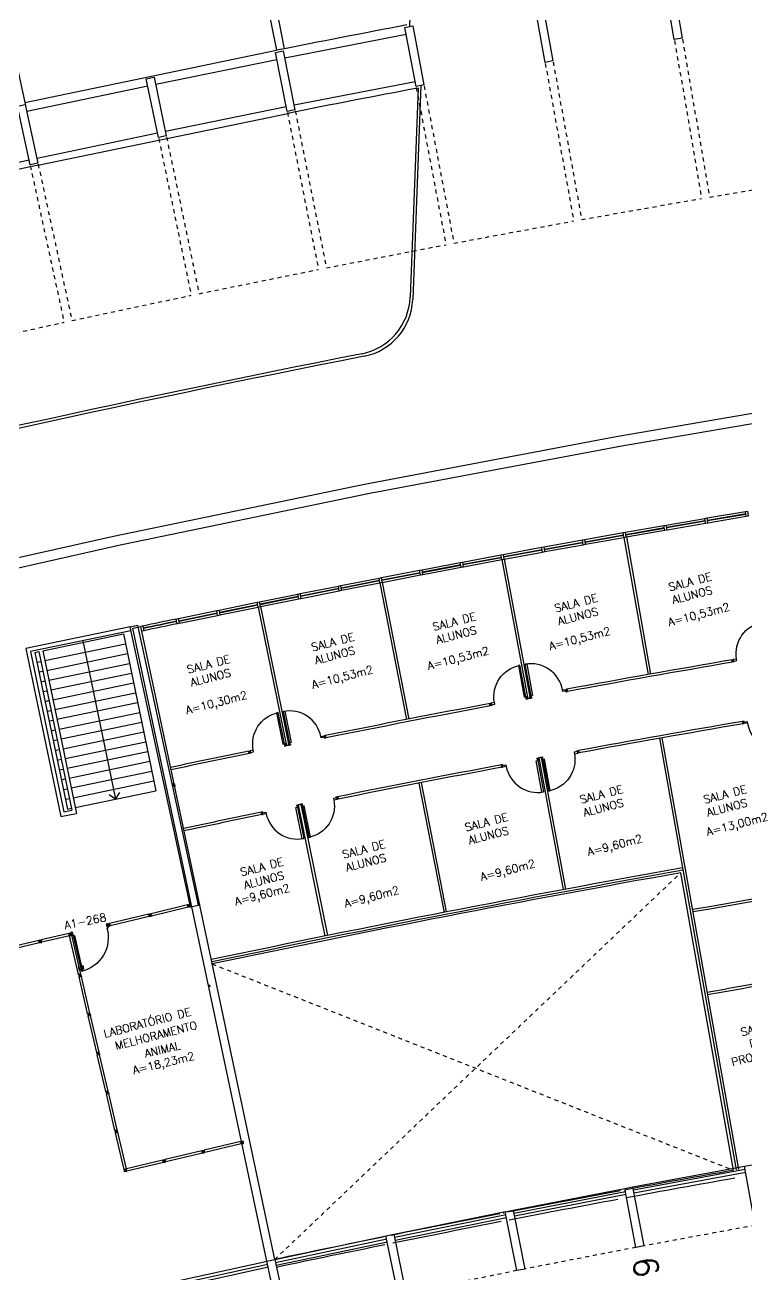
# Model space of a CAD drawing. Extents: x 26 to 324, y 73 to 188.
# Drawn here: x 98.54 to 116.57, y 97.77 to 129.01 of the extents above; entities that cross this region are included whole.
import ezdxf

# ---------------------------------------------------------------- set-up
doc = ezdxf.new("R2010")
doc.units = 0
doc.header["$LTSCALE"] = 0.01
doc.header["$MEASUREMENT"] = 0
doc.linetypes.add('HIDDEN', pattern=[0.375, 0.25, -0.125])
doc.linetypes.add('HIDDEN2', pattern=[0.1875, 0.125, -0.0625])
doc.layers.get('0').update_dxf_attribs({"linetype": 'CONTINUOUS'})
doc.layers.get('DEFPOINTS').update_dxf_attribs({"linetype": 'CONTINUOUS'})
for name, color, linetype in [('ALV', 2, 'CONTINUOUS'), ('AR-ALV-C', 2, 'CONTINUOUS'), ('AR-DIVISORIA', 2, 'CONTINUOUS'), ('AR-ESQ', 2, 'CONTINUOUS'), ('AR-PIS-V', 1, 'CONTINUOUS'), ('AR-PORTAS', 1, 'CONTINUOUS'), ('AR-PRJ', 1, 'HIDDEN'), ('BANC', 2, 'CONTINUOUS'), ('DIV', 2, 'CONTINUOUS'), ('ESC', 1, 'CONTINUOUS'), ('ESQ', 1, 'CONTINUOUS'), ('ESTR', 3, 'CONTINUOUS'), ('montante-c', 2, 'CONTINUOUS'), ('montante-v', 1, 'CONTINUOUS'), ('mov', 1, 'CONTINUOUS'), ('NOPILAR1', 2, 'CONTINUOUS'), ('PISO', 1, 'CONTINUOUS'), ('PORTA-C', 2, 'CONTINUOUS'), ('PROJ', 1, 'HIDDEN2'), ('TEXTO', 2, 'CONTINUOUS'), ('TEXTO-ENDEREÇO', 2, 'CONTINUOUS'), ('USO1', 2, 'CONTINUOUS'), ('vidro', 2, 'CONTINUOUS'), ('ÁREA', 2, 'CONTINUOUS')]:
    doc.layers.add(name, color=color, linetype=linetype)
doc.styles.add('1', font='romans.shx')
doc.styles.add('NOPILAR', font='simplex.shx', dxfattribs={"height": 0.6})
doc.styles.add('UNB-100', font='simplex.shx', dxfattribs={"height": 0.2})
doc.styles.add('UNB-100-1', font='simplex.shx', dxfattribs={"height": 0.2})
doc.dimstyles.new('1-600', dxfattribs={"dimtxt": 1.1, "dimasz": 2.5, "dimexe": 2, "dimexo": 4, "dimgap": 0.2, "dimtad": 1, "dimdec": 0, "dimzin": 4, "dimdsep": 46, "dimlunit": 6, "dimtxsty": '1', "dimblk1": 'NONE', "dimblk2": 'NONE', "dimsah": 1, "dimcen": 0, "dimclrd": 2, "dimclre": 2, "dimclrt": 2, "dimadec": 0, "dimazin": 0, "dimtfac": 1, "dimtdec": 0, "dimtmove": 2, "dimatfit": 3, "dimldrblk": 'NONE', "dimfxl": 0, "dimtolj": 1, "dimtzin": 0, "dimarcsym": 0})

# ---------------------------------------------------------------- blocks, each defined once
blk = doc.blocks.new('PILAR-SLC')
for points in [[(0.197, -42.97), (0.197, -44.47), (-0.003, -44.47), (-0.003, -42.97)], [(0.197, -72.501), (0.197, -74.001), (-0.003, -74.001), (-0.003, -72.501)]]:
    blk.add_lwpolyline(points, close=True)
blk = doc.blocks.new('DIVMT-SLC')
for p, q in [((-0.03, 0.03), (-0.03, 0.006)), ((-0.008, 0.03), (-0.03, 0.03)), ((-0.0185, 0.006), (-0.03, 0.006)), ((-0.0185, -0.006), (-0.0185, 0.006)), ((-0.008, 0.03), (-0.008, 0.02)), ((-0.008, 0.02), (0.008, 0.02)), ((-0.0051, 0), (0.0051, 0)), ((0.0051, 0), (-0.0051, 0)), ((-0.0051, 0), (0.0051, 0)), ((0, -0.0051), (0, 0.0051)), ((0, 0.0051), (0, -0.0051)), ((0.008, 0.03), (0.008, 0.02)), ((0.008, 0.03), (0.03, 0.03)), ((0.0205, 0.006), (0.03, 0.006)), ((0.0205, -0.006), (0.0205, 0.006)), ((0.0205, 0.006), (0.0205, -0.006)), ((0.0205, 0.006), (0.03, 0.006)), ((0.97, 0.03), (0.03, 0.03)), ((0.03, 0.006), (0.03, 0.03)), ((0.03, -0.03), (0.03, 0.03)), ((0.03, -0.005), (0.03, 0.005)), ((0.97, -0.03), (0.97, 0.03)), ((0.97, 0.03), (0.97, 0.009)), ((0.97, 0.009), (0.97, 0.027)), ((0.9795, 0.006), (0.97, 0.006)), ((0.97, -0.005), (0.97, 0.005)), ((0.9795, 0.006), (0.9795, -0.006)), ((1.0051, 0), (0.9949, 0)), ((1, 0.0051), (1, -0.0051)), ((-0.0185, -0.006), (-0.03, -0.006)), ((-0.03, -0.03), (-0.03, -0.006)), ((-0.008, -0.03), (-0.03, -0.03)), ((-0.008, -0.03), (-0.008, -0.02)), ((-0.008, -0.02), (0.008, -0.02)), ((0.008, -0.03), (0.008, -0.02)), ((0.008, -0.03), (0.03, -0.03)), ((0.0205, -0.006), (0.03, -0.006)), ((0.0205, -0.006), (0.03, -0.006)), ((0.03, -0.006), (0.03, -0.03)), ((0.97, -0.03), (0.03, -0.03)), ((0.9795, -0.006), (0.97, -0.006)), ((0.97, -0.009), (0.97, -0.027))]:
    blk.add_line(p, q)
blk = doc.blocks.new('MTT-SLC')
for p, q in [((-0.008, 0.03), (-0.03, 0.03)), ((-0.03, 0.03), (-0.03, 0.006)), ((-0.0185, 0.006), (-0.03, 0.006)), ((-0.0185, -0.006), (-0.0185, 0.006)), ((-0.008, 0.03), (-0.008, 0.02)), ((-0.008, 0.02), (0.008, 0.02)), ((-0.0051, 0), (0.0051, 0)), ((0, -0.0051), (0, 0.0051)), ((0.008, 0.03), (0.03, 0.03)), ((0.008, 0.03), (0.008, 0.02)), ((0.0205, -0.006), (0.0205, 0.006)), ((0.0205, 0.006), (0.03, 0.006)), ((0.03, 0.006), (0.03, 0.03)), ((-0.03, -0.03), (-0.03, -0.006)), ((-0.0185, -0.006), (-0.03, -0.006)), ((-0.008, -0.03), (-0.03, -0.03)), ((-0.008, -0.02), (0.008, -0.02)), ((-0.008, -0.03), (-0.008, -0.02)), ((0.008, -0.03), (0.008, -0.02)), ((0.008, -0.03), (0.03, -0.03)), ((0.0205, -0.006), (0.03, -0.006)), ((0.03, -0.006), (0.03, -0.03))]:
    blk.add_line(p, q)
blk = doc.blocks.new('PDV2E-SLC')
at = {"layer": 'DIV'}
for p, q in [((0.065, 0.05), (0.065, 0.965)), ((0.095, 0.965), (0.065, 0.965)), ((0.095, 0.05), (0.095, 0.965)), ((0.049, 0.05), (0.029, 0.05)), ((0.029, 0.05), (0.029, 0.035)), ((0.029, 0.035), (0.029, -0.035)), ((0.049, 0.02), (0.049, 0.05)), ((0.049, 0.02), (0.059, 0.02)), ((0.059, -0.05), (0.059, 0.02)), ((0.065, 0.05), (0.095, 0.05)), ((0.928, -0.05), (0.928, 0.02)), ((0.938, 0.02), (0.928, 0.02)), ((0.938, 0.05), (0.958, 0.05)), ((0.938, 0.02), (0.938, 0.05)), ((0.958, 0.05), (0.958, 0.035)), ((0.958, 0.035), (0.958, -0.035)), ((0.029, -0.035), (0.029, -0.05)), ((0.029, -0.05), (0.059, -0.05)), ((0.958, -0.05), (0.928, -0.05)), ((0.958, -0.035), (0.958, -0.05))]:
    blk.add_line(p, q, dxfattribs=at)
at = {"layer": 'DIV', "color": 1}
for p, q in [((0.023, 0.925), (0.063, 0.925)), ((0.023, 0.925), (0.023, 0.835)), ((0.033, 0.835), (0.023, 0.835)), ((0.033, 0.915), (0.063, 0.915)), ((0.033, 0.915), (0.033, 0.835)), ((0.138, 0.925), (0.097, 0.925)), ((0.128, 0.915), (0.097, 0.915)), ((0.128, 0.915), (0.128, 0.835)), ((0.128, 0.835), (0.137, 0.835)), ((0.138, 0.925), (0.138, 0.835))]:
    blk.add_line(p, q, dxfattribs=at)
blk.add_arc((0.062, 0.1), 0.865, 356.6786, 90, dxfattribs=at)
blk = doc.blocks.new('ESCSLA-SLC')
for p, q in [((0, 0), (2.66, 0)), ((2.66, 0), (2.66, -4.293)), ((0, -0.1), (2.56, -0.1)), ((2.26, -0.143), (0.2, -0.143)), ((0.2, -0.143), (0.2, -4.143)), ((2.26, -0.143), (2.26, -4.293)), ((2.36, -0.143), (2.36, -4.193)), ((2.46, -0.143), (2.36, -0.143)), ((2.46, -0.143), (2.46, -4.143)), ((2.46, -0.143), (2.46, -4.143)), ((2.56, -0.1), (2.56, -4.193)), ((2.26, -0.393), (0.2, -0.393)), ((2.46, -0.393), (2.36, -0.393)), ((2.26, -0.643), (0.2, -0.643)), ((2.26, -0.893), (0.2, -0.893)), ((2.46, -0.643), (2.36, -0.643)), ((2.46, -0.893), (2.36, -0.893)), ((2.26, -1.143), (0.2, -1.143)), ((2.46, -1.143), (2.36, -1.143)), ((2.26, -1.393), (0.2, -1.393)), ((2.46, -1.393), (2.36, -1.393)), ((2.26, -1.643), (0.2, -1.643)), ((2.46, -1.643), (2.36, -1.643)), ((2.26, -1.893), (0.2, -1.893)), ((2.26, -2.143), (0.2, -2.143)), ((2.46, -1.893), (2.36, -1.893)), ((2.46, -2.143), (2.36, -2.143)), ((2.26, -2.393), (0.2, -2.393)), ((2.46, -2.393), (2.36, -2.393)), ((2.26, -2.643), (0.2, -2.643)), ((2.46, -2.643), (2.36, -2.643)), ((2.26, -2.893), (0.2, -2.893)), ((2.46, -2.893), (2.36, -2.893)), ((2.26, -3.143), (0.2, -3.143)), ((2.26, -3.393), (0.2, -3.393)), ((2.46, -3.143), (2.36, -3.143)), ((2.46, -3.393), (2.36, -3.393)), ((2.26, -3.643), (0.2, -3.643)), ((2.46, -3.643), (2.36, -3.643)), ((2.26, -3.893), (0.2, -3.893)), ((2.46, -3.893), (2.36, -3.893)), ((2.26, -4.143), (0.2, -4.143)), ((2.66, -4.293), (2.26, -4.293)), ((2.46, -4.143), (2.36, -4.143)), ((2.56, -4.193), (2.36, -4.193))]:
    blk.add_line(p, q)
blk = doc.blocks.new('MTINI-SLC')
for p, q in [((-0.03, 0.008), (-0.03, 0.03)), ((0.03, 0.03), (-0.03, 0.03)), ((-0.03, 0.008), (-0.02, 0.008)), ((-0.009, 0.03), (-0.027, 0.03)), ((-0.02, 0.008), (-0.02, 0)), ((-0.001, 0), (-0.02, 0)), ((-0.006, 0.02), (-0.006, 0.03)), ((-0.006, 0.023), (-0.006, 0.027)), ((-0.006, 0.02), (0.006, 0.02)), ((0.005, 0.03), (-0.005, 0.03)), ((0.005, 0), (-0.005, 0)), ((0.004, 0.02), (-0.004, 0.02)), ((0.02, 0), (-0.001, 0)), ((0, -0.005), (0, 0.005)), ((0.006, 0.02), (0.006, 0.03)), ((0.006, 0.023), (0.006, 0.027)), ((0.009, 0.03), (0.027, 0.03)), ((0.03, 0.008), (0.02, 0.008)), ((0.02, 0), (0.02, 0.008)), ((0.03, 0.008), (0.03, 0.03))]:
    blk.add_line(p, q)
blk = doc.blocks.new('*D34')
at = {"color": 2, "linetype": 'ByBlock'}
for p, q in [((207.247, 99.667), (206.902, 95.18)), ((105.747, 92.742), (106.698, 88.345))]:
    blk.add_line(p, q, dxfattribs=at)
blk.add_arc((180.249, -251.983), 350.185, 85.60976, 102.19512, dxfattribs=at)
at = {"layer": 'DEFPOINTS', "color": 0, "linetype": 'ByBlock'}
for p in [(207.668, 105.151), (207.553, 103.655), (104.585, 98.118), (173.293, 98.133), (104.902, 96.652)]:
    blk.add_point(p, dxfattribs=at)
at = {"color": 2, "linetype": 'ByBlock', "insert": (156.365, 98.138), "char_height": 1.1, "attachment_point": 5, "rotation": 3.9024, "style": '1'}
blk.add_mtext('\\A1;Geociências', dxfattribs=at)
blk = doc.blocks.new('_NONE')
at = {"color": 0, "linetype": 'ByBlock'}
blk.add_circle((0, 0), 0.25, dxfattribs=at)
blk = doc.blocks.new('*D33')
at = {"color": 2, "linetype": 'ByBlock'}
for p, q in [((105.747, 92.742), (106.698, 88.342)), ((76.953, 85.224), (78.275, 80.921))]:
    blk.add_line(p, q, dxfattribs=at)
blk.add_arc((179.608, -249.018), 347.15, 102.19512, 107.07317, dxfattribs=at)
at = {"layer": 'DEFPOINTS', "color": 0, "linetype": 'ByBlock'}
for p in [(104.585, 98.118), (104.902, 96.652), (75.338, 90.481), (75.779, 89.047), (96.677, 88.08)]:
    blk.add_point(p, dxfattribs=at)
at = {"color": 2, "linetype": 'ByBlock', "insert": (91.666, 87.772), "char_height": 1.1, "attachment_point": 5, "rotation": 14.6341, "style": '1'}
blk.add_mtext('\\A1;Agrônomia e Veterinária', dxfattribs=at)
blk = doc.blocks.new('esq-mod1')
at = {"layer": 'montante-c'}
for p, q in [((0.956, 0.191), (1.015, 0.203)), ((0.979, 0.073), (0.956, 0.191)), ((0.979, 0.073), (1.038, 0.085)), ((1.038, 0.085), (1.015, 0.203))]:
    blk.add_line(p, q, dxfattribs=at)
at = {"layer": 'montante-v'}
for p, q in [((0, 0), (0.956, 0.191)), ((0.023, -0.118), (0.979, 0.073))]:
    blk.add_line(p, q, dxfattribs=at)
at = {"layer": 'vidro'}
for p, q in [((0.011, -0.054), (0.967, 0.137)), ((0.013, -0.064), (0.969, 0.127))]:
    blk.add_line(p, q, dxfattribs=at)
blk = doc.blocks.new('esq-mod2')
at = {"layer": 'montante-c'}
for p, q in [((0.844, 0.078), (0.904, 0.084)), ((0.855, -0.041), (0.844, 0.078)), ((0.915, -0.036), (0.904, 0.084)), ((0.915, -0.036), (0.855, -0.041))]:
    blk.add_line(p, q, dxfattribs=at)
at = {"layer": 'montante-v'}
for centre, radius, end in [((26.627, -282.376), 283.628, 95.38686), ((26.627, -282.378), 283.51, 95.38687)]:
    blk.add_arc(centre, radius, 95.21565, end, dxfattribs=at)
at = {"layer": 'vidro'}
for radius in [283.574, 283.565]:
    blk.add_arc((26.627, -282.377), radius, 95.21565, 95.38686, dxfattribs=at)
blk = doc.blocks.new('pm80-div-01p')
at = {"layer": 'mov'}
blk.add_arc((0.0575, 0.03), 0.8, 360, 90, dxfattribs=at)
at = {"layer": 'PORTA-C'}
for p, q in [((0.031, 0.0085), (0.031, 0.03)), ((0.031, 0.03), (0.055, 0.03)), ((0.037, 0.0085), (0.031, 0.0085)), ((0.037, -0.0085), (0.037, 0.0085)), ((0.056, 0.029), (0.056, -0.011)), ((0.944, 0.029), (0.944, -0.011)), ((0.969, 0.03), (0.945, 0.03)), ((0.963, 0.0085), (0.969, 0.0085)), ((0.963, -0.0085), (0.963, 0.0085)), ((0.969, 0.0085), (0.969, 0.03)), ((0.031, -0.03), (0.031, -0.0085)), ((0.031, -0.0085), (0.037, -0.0085)), ((0.065, -0.03), (0.031, -0.03)), ((0.056, -0.011), (0.065, -0.011)), ((0.066, -0.012), (0.066, -0.029)), ((0.934, -0.012), (0.934, -0.029)), ((0.944, -0.011), (0.935, -0.011)), ((0.935, -0.03), (0.969, -0.03)), ((0.969, -0.0085), (0.963, -0.0085)), ((0.969, -0.03), (0.969, -0.0085))]:
    blk.add_line(p, q, dxfattribs=at)
for points in [[(0.0975, 0.03), (0.0575, 0.03), (0.0575, 0.83), (0.0975, 0.83)], [(0.021, -0.008), (0.021, 0.008), (0.0365, 0.008), (0.0365, -0.008)], [(0.8585, -0.01), (0.8585, 0.03), (0.9425, 0.03), (0.9425, -0.01)], [(0.979, -0.008), (0.979, 0.008), (0.9635, 0.008), (0.9635, -0.008)]]:
    blk.add_lwpolyline(points, close=True, dxfattribs=at)
for centre, start, end in [((0.055, 0.029), 360, 90), ((0.945, 0.029), 90, 180), ((0.065, -0.012), 0, 90), ((0.065, -0.029), 270, 0), ((0.935, -0.012), 90, 180), ((0.935, -0.029), 180, 270)]:
    blk.add_arc(centre, 0.001, start, end, dxfattribs=at)

msp = doc.modelspace()

# ---------------------------------------------------------------- linework, layer by layer
at = {"layer": 'ALV'}
for p, q in [((101.165, 113.972), (101.36, 114.013)), ((102.677, 106.976), (101.165, 113.972)), ((102.872, 107.018), (101.36, 114.013)), ((102.677, 106.976), (102.872, 107.018))]:
    msp.add_line(p, q, dxfattribs=at)
at = {"layer": 'AR-ALV-C'}
for p, q in [((101.236, 113.938), (101.431, 113.979)), ((104.585, 98.118), (101.236, 113.938)), ((104.781, 98.16), (101.431, 113.979))]:
    msp.add_line(p, q, dxfattribs=at)
at = {"layer": 'AR-DIVISORIA'}
for p, q in [((113.514, 116.205), (114.121, 112.779)), ((113.573, 116.216), (114.18, 112.79)), ((110.46, 115.651), (111.107, 112.17)), ((110.519, 115.662), (111.166, 112.181)), ((107.412, 115.07), (108.076, 111.655)), ((107.471, 115.082), (108.135, 111.666)), ((104.368, 114.465), (105.073, 110.996)), ((104.427, 114.477), (105.131, 111.008)), ((114.404, 111.184), (116.317, 100.402)), ((114.463, 111.194), (116.376, 100.413)), ((111.382, 110.696), (111.994, 107.402)), ((111.441, 110.707), (112.053, 107.413)), ((108.385, 110.064), (109.014, 106.835)), ((108.444, 110.076), (109.072, 106.846)), ((105.371, 109.526), (106.038, 106.243)), ((105.43, 109.538), (106.097, 106.255))]:
    msp.add_line(p, q, dxfattribs=at)
for centre, radius, start, end in [((179.076, -253.216), 371.714, 99.73549, 100.38221), ((179.076, -253.216), 371.654, 99.7355, 100.3822), ((179.076, -253.216), 371.654, 100.52834, 100.53759), ((179.076, -253.216), 371.714, 100.68372, 101.33093), ((179.076, -253.216), 371.654, 100.68373, 101.33091), ((179.076, -253.216), 370.154, 99.73615, 100.38158), ((179.076, -253.216), 370.094, 99.73615, 100.38157), ((179.076, -253.216), 371.654, 101.47614, 101.48539), ((179.076, -253.216), 365.734, 95.32526, 100.05253), ((179.076, -253.216), 371.714, 101.63061, 101.93932), ((179.076, -253.216), 371.654, 101.63063, 101.93932), ((179.076, -253.216), 370.154, 100.52832, 100.53761), ((179.076, -253.216), 365.674, 95.31273, 100.05253), ((179.076, -253.216), 370.154, 100.68436, 101.33025), ((179.076, -253.216), 370.094, 100.68437, 101.33024), ((179.076, -253.216), 370.154, 101.63132, 101.93926), ((179.076, -253.216), 370.154, 101.47469, 101.48541), ((179.076, -253.216), 370.094, 101.63133, 101.93926), ((179.076, -253.216), 366.804, 100.06375, 101.9391), ((179.076, -253.216), 366.744, 100.06375, 101.9391), ((180.046, -258.738), 369.241, 99.68703, 100.05297), ((179.076, -253.216), 363.574, 99.68275, 100.05434)]:
    msp.add_arc(centre, radius, start, end, dxfattribs=at)
at = {"layer": 'AR-ESQ'}
msp.add_line((104.374, 114.589), (104.374, 114.589), dxfattribs=at)
for radius, start, end in [(359.144, 100.07474, 100.51681), (358.944, 100.07475, 100.51681), (359.144, 100.53277, 100.9908), (358.944, 100.54873, 100.99079), (359.144, 101.0227, 101.46478), (358.944, 101.02271, 101.46477), (359.144, 101.00675, 101.00841), (359.144, 101.49668, 101.93876), (359.144, 101.48073, 101.48239), (358.944, 101.49669, 101.93875)]:
    msp.add_arc((179.076, -253.216), radius, start, end, dxfattribs=at)
at = {"layer": 'AR-PIS-V'}
msp.add_line((116.25, 100.39), (114.933, 107.825), dxfattribs=at)
msp.add_arc((179.076, -253.216), 366.694, 100.07408, 101.9391, dxfattribs=at)
at = {"layer": 'AR-PRJ'}
for p, q in [((104.781, 98.16), (114.933, 107.825)), ((103.217, 105.546), (116.25, 100.39))]:
    msp.add_line(p, q, dxfattribs=at)
at = {"layer": 'BANC'}
for p, q in [((113.319, 118.725), (119.631, 119.807)), ((113.361, 118.478), (119.674, 119.56)), ((107.025, 117.535), (113.319, 118.725)), ((107.071, 117.29), (113.365, 118.479)), ((100.753, 116.239), (107.025, 117.535)), ((100.803, 115.994), (107.076, 117.29)), ((94.503, 114.836), (100.753, 116.239)), ((94.558, 114.592), (100.807, 115.995))]:
    msp.add_line(p, q, dxfattribs=at)
at = {"layer": 'DIV'}
for p, q in [((102.862, 107.05), (102.872, 107.052)), ((102.872, 107.052), (102.862, 107.05)), ((102.862, 107.05), (102.872, 107.052)), ((102.866, 107.056), (102.868, 107.046)), ((102.868, 107.046), (102.866, 107.056)), ((102.886, 107.061), (102.895, 107.063)), ((102.886, 107.061), (102.895, 107.063)), ((102.886, 107.061), (102.888, 107.05)), ((102.888, 107.05), (102.886, 107.061)), ((102.888, 107.05), (102.897, 107.051)), ((102.888, 107.05), (102.897, 107.051)), ((102.902, 107.028), (102.89, 107.087)), ((102.895, 107.063), (102.89, 107.087)), ((102.897, 107.052), (102.895, 107.062)), ((102.897, 107.051), (102.902, 107.028)), ((100.617, 106.545), (100.596, 106.54)), ((100.596, 106.54), (100.602, 106.517)), ((100.613, 106.519), (100.602, 106.517)), ((100.616, 106.508), (100.613, 106.519)), ((100.617, 106.545), (100.62, 106.536)), ((100.62, 106.536), (100.635, 106.539)), ((100.627, 106.517), (100.637, 106.519)), ((100.637, 106.519), (100.627, 106.517)), ((100.627, 106.517), (100.637, 106.519)), ((100.631, 106.523), (100.633, 106.513)), ((100.633, 106.513), (100.631, 106.523)), ((100.633, 106.549), (100.654, 106.554)), ((100.633, 106.549), (100.635, 106.539)), ((100.651, 106.529), (100.66, 106.531)), ((100.651, 106.529), (100.66, 106.531)), ((100.651, 106.529), (100.653, 106.517)), ((100.653, 106.517), (100.651, 106.529)), ((100.653, 106.517), (100.663, 106.519)), ((100.653, 106.517), (100.663, 106.519)), ((101.632, 106.788), (100.654, 106.554)), ((100.668, 106.496), (100.654, 106.554)), ((100.66, 106.531), (100.654, 106.554)), ((100.662, 106.52), (100.66, 106.53)), ((100.663, 106.519), (100.668, 106.496)), ((101.646, 106.729), (100.668, 106.496)), ((101.632, 106.788), (101.636, 106.767)), ((101.646, 106.729), (101.632, 106.788)), ((101.636, 106.767), (101.632, 106.785)), ((101.646, 106.767), (101.637, 106.764)), ((101.64, 106.754), (101.637, 106.763)), ((101.649, 106.755), (101.64, 106.753)), ((101.641, 106.75), (101.645, 106.732)), ((101.646, 106.767), (101.649, 106.755)), ((101.673, 106.767), (101.663, 106.764)), ((101.667, 106.771), (101.669, 106.761)), ((99.635, 106.31), (98.941, 106.145)), ((99.648, 106.252), (98.955, 106.086)), ((99.656, 106.315), (99.635, 106.31)), ((99.635, 106.31), (99.64, 106.287)), ((99.635, 106.31), (99.64, 106.289)), ((99.649, 106.252), (99.635, 106.31)), ((99.64, 106.289), (99.635, 106.307)), ((99.649, 106.252), (99.643, 106.275)), ((99.644, 106.272), (99.648, 106.254)), ((99.648, 106.252), (99.707, 106.266)), ((99.672, 106.257), (99.648, 106.252)), ((99.876, 105.278), (99.648, 106.252)), ((99.666, 106.287), (99.676, 106.289)), ((99.676, 106.289), (99.666, 106.287)), ((99.666, 106.287), (99.676, 106.289)), ((99.676, 106.289), (99.666, 106.287)), ((99.67, 106.293), (99.672, 106.283)), ((99.672, 106.283), (99.67, 106.293)), ((99.67, 106.293), (99.672, 106.283)), ((99.681, 106.269), (99.67, 106.267)), ((99.67, 106.267), (99.681, 106.269)), ((99.67, 106.267), (99.672, 106.257)), ((99.67, 106.267), (99.672, 106.257)), ((99.672, 106.319), (99.693, 106.324)), ((99.673, 106.258), (99.683, 106.26)), ((99.681, 106.269), (99.684, 106.26)), ((99.681, 106.269), (99.684, 106.26)), ((99.684, 106.26), (99.707, 106.266)), ((99.707, 106.265), (99.693, 106.324)), ((99.699, 106.301), (99.693, 106.324)), ((99.701, 106.289), (99.707, 106.265)), ((99.935, 105.292), (99.707, 106.266)), ((100.616, 106.508), (100.604, 106.505)), ((100.61, 106.482), (100.604, 106.505)), ((100.631, 106.487), (100.61, 106.482)), ((100.629, 106.497), (100.645, 106.5)), ((100.631, 106.487), (100.629, 106.497)), ((100.647, 106.491), (100.645, 106.5)), ((100.647, 106.491), (100.668, 106.496)), ((98.904, 106.136), (98.883, 106.131)), ((98.883, 106.131), (98.888, 106.107)), ((98.9, 106.11), (98.888, 106.107)), ((98.902, 106.098), (98.891, 106.096)), ((98.897, 106.072), (98.891, 106.096)), ((98.918, 106.077), (98.897, 106.072)), ((98.902, 106.098), (98.9, 106.11)), ((98.904, 106.136), (98.907, 106.126)), ((98.907, 106.126), (98.922, 106.13)), ((98.914, 106.107), (98.924, 106.11)), ((98.924, 106.11), (98.914, 106.107)), ((98.914, 106.107), (98.924, 106.11)), ((98.916, 106.087), (98.931, 106.091)), ((98.918, 106.077), (98.916, 106.087)), ((98.918, 106.113), (98.92, 106.104)), ((98.92, 106.104), (98.918, 106.113)), ((98.92, 106.14), (98.941, 106.145)), ((98.92, 106.14), (98.922, 106.13)), ((98.934, 106.081), (98.931, 106.091)), ((98.934, 106.081), (98.955, 106.086)), ((98.938, 106.119), (98.947, 106.121)), ((98.938, 106.119), (98.947, 106.121)), ((98.938, 106.119), (98.94, 106.107)), ((98.94, 106.107), (98.938, 106.119)), ((98.94, 106.107), (98.95, 106.11)), ((98.94, 106.107), (98.95, 106.11)), ((98.955, 106.086), (98.941, 106.145)), ((98.947, 106.121), (98.941, 106.145)), ((98.949, 106.111), (98.947, 106.12)), ((98.95, 106.11), (98.955, 106.086)), ((99.876, 105.278), (99.935, 105.292)), ((99.897, 105.283), (99.879, 105.279)), ((99.902, 105.274), (99.9, 105.284)), ((99.901, 105.284), (99.91, 105.286)), ((99.913, 105.277), (99.902, 105.274)), ((99.913, 105.277), (99.911, 105.286)), ((99.935, 105.292), (99.914, 105.287)), ((99.914, 105.287), (99.932, 105.291)), ((99.917, 105.257), (99.907, 105.255)), ((99.913, 105.251), (99.911, 105.261))]:
    msp.add_line(p, q, dxfattribs=at)
at = {"layer": 'ESC'}
for p, q in [((99.981, 113.624), (100.804, 109.666)), ((100.804, 109.666), (100.645, 109.769)), ((100.804, 109.666), (100.905, 109.826))]:
    msp.add_line(p, q, dxfattribs=at)
at = {"layer": 'ESQ'}
for p, q in [((103.143, 105.028), (103.157, 104.97)), ((113.735, 99.974), (116.531, 100.491)), ((113.748, 99.9), (116.545, 100.418)), ((113.762, 99.826), (116.558, 100.344)), ((110.747, 99.395), (113.538, 99.936)), ((110.761, 99.321), (113.553, 99.863)), ((110.775, 99.248), (113.567, 99.789)), ((107.764, 98.791), (110.551, 99.356)), ((107.778, 98.718), (110.565, 99.283)), ((107.793, 98.644), (110.58, 99.209)), ((104.786, 98.162), (107.568, 98.75)), ((104.801, 98.088), (107.583, 98.677)), ((104.817, 98.015), (107.599, 98.604)), ((101.813, 97.507), (104.59, 98.119)), ((101.83, 97.434), (104.606, 98.046)), ((101.846, 97.36), (104.623, 97.973))]:
    msp.add_line(p, q, dxfattribs=at)
at = {"layer": 'montante-c'}
for p, q in [((101.49, 113.991), (101.431, 113.979)), ((101.515, 113.874), (101.456, 113.862)), ((101.515, 113.874), (101.49, 113.991))]:
    msp.add_line(p, q, dxfattribs=at)
at = {"layer": 'PISO'}
for p, q in [((108.736, 144.354), (108.149, 128.98)), ((101.861, 143.167), (104.824, 128.377)), ((102.057, 143.206), (105.021, 128.416)), ((95.383, 141.672), (98.553, 127)), ((105.036, 128.189), (108.069, 128.777)), ((98.537, 127.074), (104.824, 128.377)), ((101.808, 127.535), (104.836, 128.149)), ((98.585, 126.854), (101.608, 127.493)), ((105.27, 127.012), (108.291, 127.598)), ((108.435, 127.508), (108.231, 122.148)), ((108.367, 127.435), (108.168, 122.207)), ((102.052, 126.36), (105.068, 126.972)), ((98.862, 125.508), (105.149, 126.81)), ((98.84, 125.681), (101.85, 126.318)), ((95.634, 124.975), (98.638, 125.637))]:
    msp.add_line(p, q, dxfattribs=at)
for centre, radius, start, end in [((180.179, -251.219), 387.003, 100.73623, 101.22793), ((180.179, -251.219), 385.403, 100.73863, 101.23235), ((180.179, -251.219), 385.403, 102.17844, 104.1405), ((106.669, 122.264), 1.5, 281.1364, 357.8238), ((106.732, 122.205), 1.5, 281.1289, 357.8134), ((180.204, -251.291), 379.154, 101.12889, 103.92624), ((180.204, -251.291), 379.224, 101.13635, 103.91575)]:
    msp.add_arc(centre, radius, start, end, dxfattribs=at)
at = {"layer": 'PROJ'}
for p, q in [((114.779, 128.619), (115.456, 124.677)), ((114.976, 128.653), (115.653, 124.711)), ((111.743, 128.084), (112.455, 124.148)), ((111.546, 128.049), (112.258, 124.112)), ((108.319, 127.45), (109.064, 123.52)), ((108.516, 127.488), (109.261, 123.557)), ((105.098, 126.825), (105.876, 122.901)), ((105.294, 126.863), (106.072, 122.94)), ((102.077, 126.212), (102.889, 122.295)), ((101.881, 126.171), (102.693, 122.255)), ((98.67, 125.491), (99.515, 121.581)), ((98.866, 125.533), (99.711, 121.623)), ((115.653, 124.711), (118.66, 125.215)), ((112.455, 124.148), (115.456, 124.677)), ((109.261, 123.557), (112.258, 124.112)), ((106.072, 122.94), (109.064, 123.52)), ((102.889, 122.295), (105.876, 122.901)), ((99.711, 121.623), (102.693, 122.255)), ((96.539, 120.925), (99.515, 121.581)), ((116.798, 99.015), (114.014, 98.5)), ((113.818, 98.463), (111.038, 97.924)), ((110.842, 97.885), (108.068, 97.322))]:
    msp.add_line(p, q, dxfattribs=at)

# ---------------------------------------------------------------- block references
at = {"layer": 'AR-ESQ'}
for name, p, rotation in [('esq-mod1', (115.591, 116.69), 358.3656991954447), ('esq-mod1', (113.552, 116.334), 358.6880824210814), ('esq-mod1', (114.571, 116.514), 358.5236657343615), ('esq-mod1', (112.533, 116.152), 358.8405852841474), ('esq-mod1', (110.497, 115.78), 359.1629685097419), ('esq-mod1', (111.515, 115.967), 358.9985518232814), ('esq-mod1', (108.464, 115.396), 359.4702384945376), ('esq-mod1', (109.48, 115.589), 359.3165860783354), ('esq-mod1', (107.448, 115.2), 359.6368387572342), ('esq-mod1', (105.417, 114.799), 359.9484568206107), ('esq-mod1', (106.432, 115.001), 359.7904902814919), ('esq-mod1', (104.403, 114.595), 0.1128735070404489), ('esq-mod1', (102.376, 114.177), 0.4116046708549365), ('esq-mod1', (103.389, 114.387), 0.2686889654681438), ('esq-mod2', (101.488, 113.991), 6.558612034513276)]:
    msp.add_blockref(name, p, dxfattribs=dict(at, rotation=rotation))
at = {"layer": 'AR-PORTAS'}
for p, xscale, yscale, zscale, rotation in [((117.177, 113.278), -0.9975261522671077, 0.9975261522631627, 0.997526152263557, 9.650452586987077), ((105.087, 111.029), -0.9937779856796677, 0.9937779856700218, 0.9937779856764759, 11.53159841393593), ((105.105, 111.033), 0.993777985675478, 0.9937779856700218, 0.9937779856764759, 11.42993915650815), ((117.437, 111.74), 0.9977651966047986, 0.9977651966037234, 0.9977651966074929, 189.7407770078611), ((111.407, 110.67), 0.9998116398564929, 0.9998116398492135, 0.999811639854202, 190.6118821441935), ((111.425, 110.673), -1.000162394448475, 1.00016239444085, 1.000162394447115, 190.4547843970774), ((105.415, 109.505), -0.9948307575586995, 0.994830757554155, 0.9948307575544484, 191.384910559297), ((105.397, 109.501), 0.9936940494513868, 0.9936940494517332, 0.9936940494544532, 191.5591815844066)]:
    msp.add_blockref('pm80-div-01p', p, dxfattribs=dict(at, xscale=xscale, yscale=yscale, zscale=zscale, rotation=rotation))
at = {"layer": 'AR-PORTAS', "rotation": 10.45922252238393}
msp.add_blockref('pm80-div-01p', (111.14, 112.207), dxfattribs=at)
at = {"layer": 'AR-PORTAS', "xscale": -1, "rotation": 10.60671148545761}
msp.add_blockref('pm80-div-01p', (111.123, 112.204), dxfattribs=at)
at = {"layer": 'DIV'}
for name, p, rotation in [('MTT-SLC', (102.256, 110.013), 11.36567460739263), ('DIVMT-SLC', (101.668, 106.766), 13.44475904473759), ('MTT-SLC', (102.64, 106.998), 193.4447590447375), ('MTINI-SLC', (102.866, 107.049), 282.8489763833502), ('MTT-SLC', (99.671, 106.288), 103.157274682998), ('DIVMT-SLC', (97.946, 105.876), 13.44475904473758), ('MTT-SLC', (98.919, 106.108), 193.4447590447375), ('DIVMT-SLC', (99.912, 105.256), 283.1572746829974), ('DIVMT-SLC', (100.14, 104.282), 283.1572746829974), ('DIVMT-SLC', (100.367, 103.308), 283.1572746829974), ('DIVMT-SLC', (100.595, 102.334), 283.1572746829974), ('DIVMT-SLC', (100.823, 101.361), 283.1572746829974), ('DIVMT-SLC', (102.996, 100.852), 13.44475904473759), ('MTT-SLC', (103.968, 101.084), 193.4447590447375), ('DIVMT-SLC', (101.051, 100.387), 13.44475904473759), ('DIVMT-SLC', (102.023, 100.619), 13.44475904473759)]:
    msp.add_blockref(name, p, dxfattribs=dict(at, rotation=rotation))
at = {"layer": 'DIV', "xscale": -1, "rotation": 192.77758854367}
msp.add_blockref('PDV2E-SLC', (99.671, 106.288), dxfattribs=at)
at = {"layer": 'ESC', "xscale": -1, "rotation": 11.74789374264692}
msp.add_blockref('ESCSLA-SLC', (101.164, 113.972), dxfattribs=at)
at = {"layer": 'ESTR'}
for p, rotation in [((107.24, 172.473), 9.75609756097561), ((103.635, 171.837), 10.24390243902439), ((100.036, 171.169), 10.73170731707317), ((96.442, 170.471), 11.21951219512195), ((92.854, 169.743), 11.70731707317074), ((89.273, 168.984), 12.19512195121951)]:
    msp.add_blockref('PILAR-SLC', p, dxfattribs=dict(at, rotation=rotation))

# ---------------------------------------------------------------- texts
at = {"layer": 'NOPILAR1', "style": 'NOPILAR'}
msp.add_text('279', height=0.6, rotation=100.1605, dxfattribs=at).set_placement((114.583, 96.763))
msp.add_text('279', height=0.6, rotation=100.1605, dxfattribs=at).set_placement((114.583, 96.763))
at = {"layer": 'TEXTO', "style": 'UNB-100'}
for s, rotation, p in [('LABORATÓRIO DE ', 14.5372, (100.532, 103.699)), ('MELHORAMENTO', 14.5372, (100.819, 103.398)), ('ANIMAL', 13.5424, (101.553, 103.205))]:
    msp.add_text(s, height=0.2, rotation=rotation, dxfattribs=at).set_placement(p)
at = {"layer": 'TEXTO', "char_height": 0.2, "attachment_point": 1, "rotation": 14.5372, "style": 'UNB-100'}
for s, insert, width in [('SALA DE\\PALUNOS', (114.607, 115.055), 1.95981), ('SALA DE\\PALUNOS', (111.755, 114.523), 1.95981), ('SALA DE\\PALUNOS', (108.711, 114.059), 1.95981), ('A=10,53m2', (114.596, 114.179), 1.04416), ('SALA DE\\PALUNOS', (105.673, 113.549), 1.95981), ('A=10,53m2', (111.617, 113.578), 1.04416), ('A=10,53m2', (108.578, 113.086), 1.04416), ('SALA DE\\PALUNOS', (102.566, 112.993), 1.95981), ('A=10,53m2', (105.683, 112.615), 1.04416), ('A=10,30m2', (102.534, 111.976), 1.04416), ('SALA DE\\PALUNOS', (112.389, 109.742), 1.95981), ('SALA DE\\PALUNOS', (115.48, 109.742), 1.95981), ('SALA DE\\PALUNOS', (109.514, 109.047), 1.95981), ('A=13,00m2', (115.554, 108.937), 1.04416), ('A=9,60m2', (112.58, 108.435), 1.04416), ('SALA DE\\PALUNOS', (106.45, 108.37), 1.95981), ('SALA DE\\PALUNOS', (103.899, 107.929), 1.95981), ('A=9,60m2', (109.901, 107.81), 1.04416), ('A=9,60m2', (103.761, 107.199), 1.04416), ('A=9,60m2', (106.5, 107.146), 1.04416), ('   SALA\\P    DE\\PPROFESSORES', (116.011, 103.828), 2.14541)]:
    msp.add_mtext(s, dxfattribs=dict(at, insert=insert, width=width))
at = {"layer": 'TEXTO-ENDEREÇO', "style": 'UNB-100-1'}
msp.add_text('A1-268', height=0.2, rotation=11.4322, dxfattribs=at).set_placement((99.544, 106.41))
at = {"layer": 'ÁREA', "style": 'UNB-100'}
msp.add_text('A=18,23m2', height=0.2, rotation=13.5424, dxfattribs=at).set_placement((101.256, 102.787))

# ---------------------------------------------------------------- dimensions: what is measured, and where the dimension line sits
at = {"layer": 'USO1'}
for base, line1, line2, text, picture, middle in [((173.293, 98.133), ((104.902, 96.652), (104.585, 98.118)), ((207.668, 105.151), (207.553, 103.655)), 'Geociências', '*D34', (156.365, 98.138)), ((96.677, 88.08), ((75.338, 90.481), (75.779, 89.047)), ((104.902, 96.652), (104.585, 98.118)), 'Agrônomia e Veterinária', '*D33', (91.666, 87.772))]:
    dim = msp.add_angular_dim_2l(base=base, line1=line1, line2=line2, text=text, dimstyle='1-600', override={"dimazin": 1}, dxfattribs=at)
    dim.commit()
    dim.dimension.update_dxf_attribs({"geometry": picture, "text_midpoint": middle})

doc.saveas('drawing.dxf')
